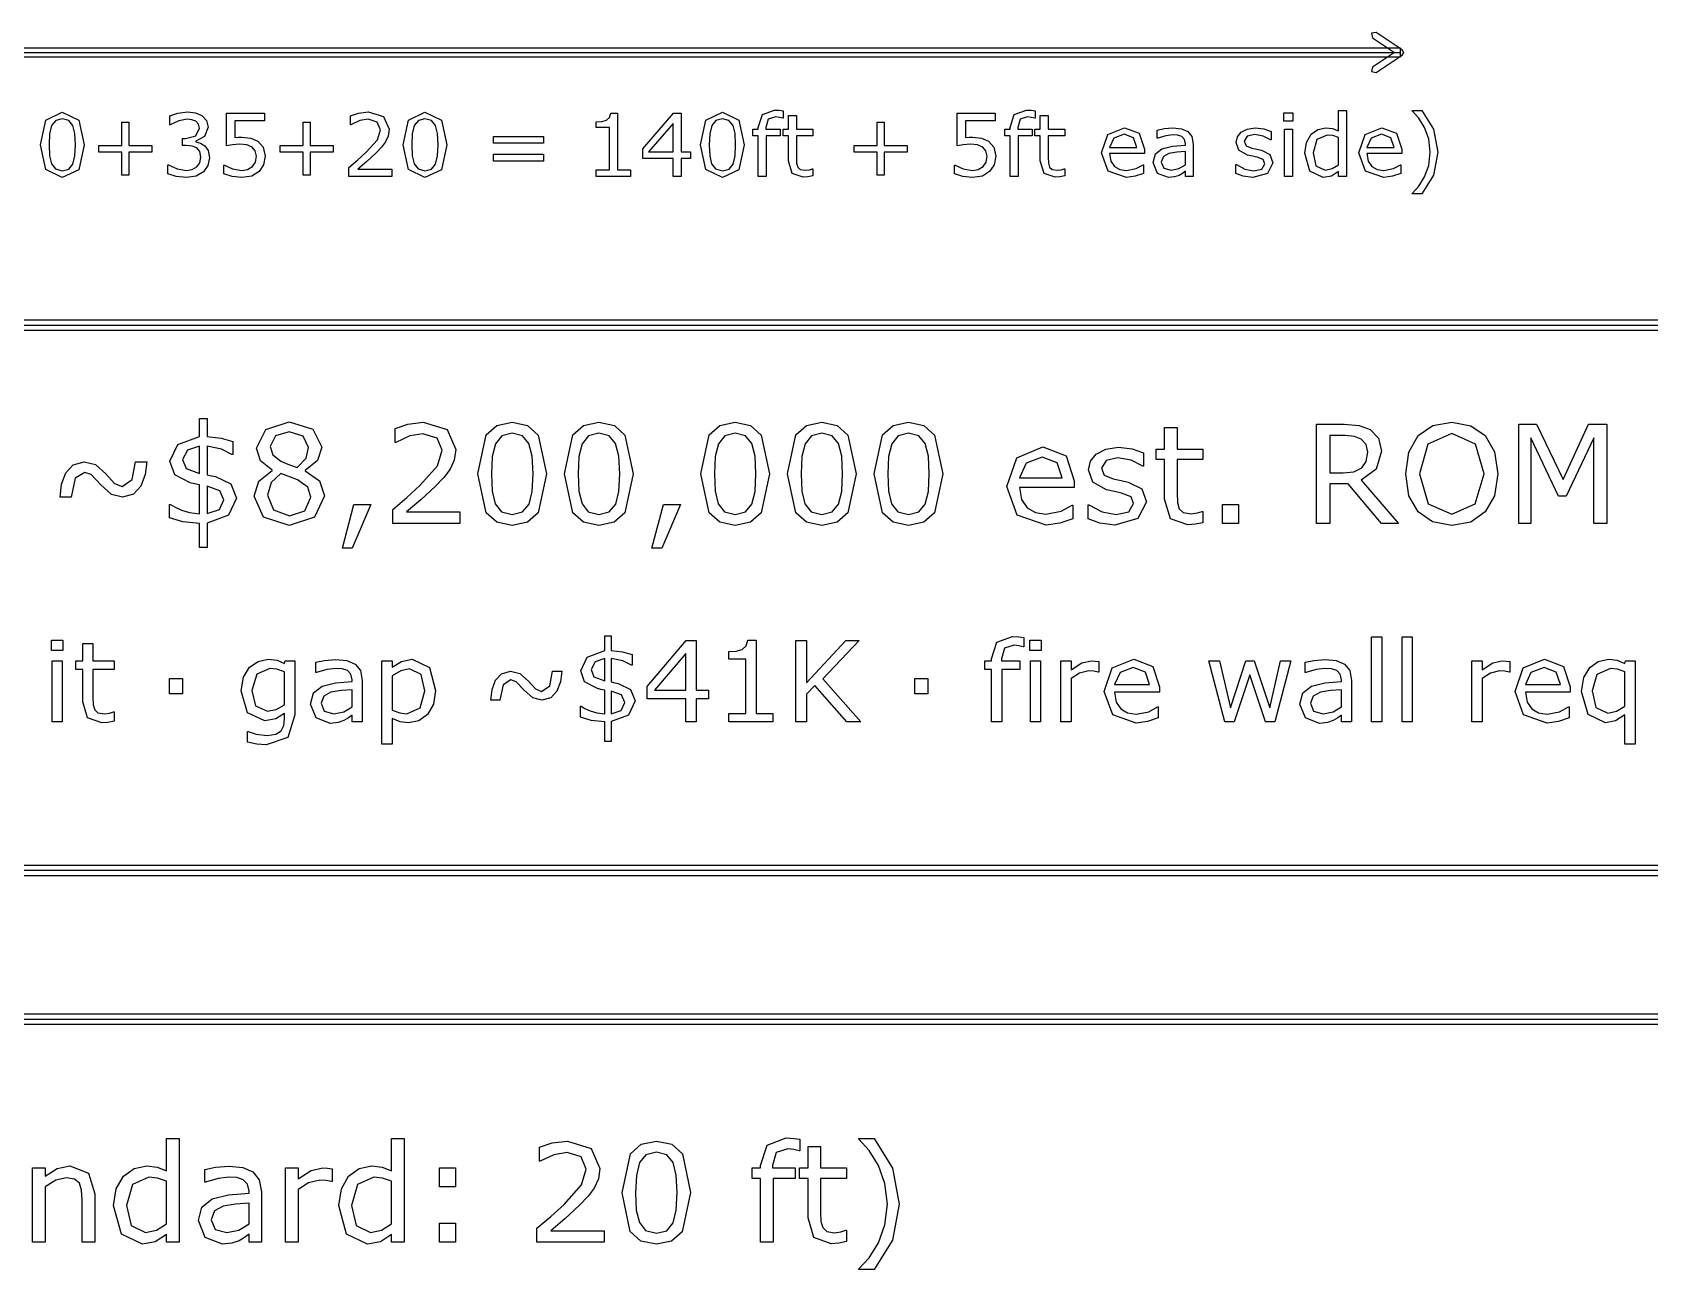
# Model space of a CAD drawing. Extents: x -17 to 192, y 167 to 459.
# Drawn here: x 114.73 to 149.25, y 286.75 to 313.17 of the extents above; entities that cross this region are included whole.
import ezdxf

# ---------------------------------------------------------------- set-up
doc = ezdxf.new("R2010")
doc.units = 0

msp = doc.modelspace()

# ---------------------------------------------------------------- linework, layer by layer
at = {"layer": 'Layer 1', "color": 7}
for points in [[(143.415871, 313.166083), (143.319753, 313.146451), (143.338883, 313.050333), (143.807586, 312.737691), (143.338883, 312.425049), (143.319753, 312.328932), (143.415871, 312.3093), (143.971908, 312.679819), (144.002964, 312.737697), (143.971908, 312.795574), (143.415871, 313.166083)], [(94.720714, 312.830187), (94.720714, 312.645185), (143.933152, 312.645185), (143.933152, 312.830187), (94.720714, 312.830187)], [(94.720714, 312.737686), (143.933152, 312.737686)], [(115.834837, 310.765585), (115.720892, 310.232929), (115.369105, 310.063818), (115.014606, 310.235644), (114.903372, 310.763775), (115.016413, 311.293716), (115.369105, 311.465539), (115.722701, 311.291004), (115.834837, 310.765585), (115.834837, 310.765585)], [(118.411293, 310.740262), (118.482736, 310.642593), (118.510769, 310.490665), (118.477309, 310.321554), (118.383258, 310.187712), (118.223191, 310.093663), (118.022428, 310.063818), (117.801771, 310.090948), (117.623616, 310.148826), (117.623616, 310.337834), (117.63719, 310.337834), (117.818056, 310.253731), (118.018819, 310.220269), (118.14, 310.239266), (118.243997, 310.295334), (118.305492, 310.383056), (118.326288, 310.504235), (118.302767, 310.62361), (118.239462, 310.698669), (118.140889, 310.73665), (118.016091, 310.747498), (117.934703, 310.747498), (117.934703, 310.897617), (117.998004, 310.897617), (118.216854, 310.95459), (118.29915, 311.122796), (118.278354, 311.207804), (118.220476, 311.268396), (118.137275, 311.30095), (118.036895, 311.309999), (117.854219, 311.279252), (117.671543, 311.192437), (117.662494, 311.192437), (117.662494, 311.381441), (117.833412, 311.439319), (118.041412, 311.466449), (118.215044, 311.448352), (118.350693, 311.390474), (118.449266, 311.285572), (118.482728, 311.141782), (118.403144, 310.945541), (118.216851, 310.840639), (118.216851, 310.827992), (118.316329, 310.797245), (118.411285, 310.74027), (118.411293, 310.740262)], [(119.696354, 310.519605), (119.66199, 310.339641), (119.567939, 310.194948), (119.412393, 310.09728), (119.204397, 310.063818), (118.991876, 310.08734), (118.819148, 310.142505), (118.819148, 310.33332), (118.831821, 310.33332), (119.005454, 310.252834), (119.20079, 310.220277), (119.324687, 310.238374), (119.432301, 310.301678), (119.491988, 310.394825), (119.512784, 310.520528), (119.488363, 310.63809), (119.422347, 310.71496), (119.307494, 310.762889), (119.157375, 310.777361), (119.003639, 310.766514), (118.877031, 310.744818), (118.877031, 311.438446), (119.687316, 311.438446), (119.687316, 311.280186), (119.051568, 311.280186), (119.051568, 310.92207), (119.13115, 310.927494), (119.201687, 310.929346), (119.393407, 310.910349), (119.544431, 310.845238), (119.656569, 310.716822), (119.69636, 310.519676), (119.696354, 310.519605)], [(122.400321, 310.091856), (121.488748, 310.091856), (121.488748, 310.280864), (121.67866, 310.443643), (121.856815, 310.60552), (122.094654, 310.872299), (122.158863, 311.086627), (122.08923, 311.250311), (121.896605, 311.309996), (121.718451, 311.281059), (121.531253, 311.192434), (121.522205, 311.192434), (121.522205, 311.382344), (121.693125, 311.440221), (121.901122, 311.466441), (122.225778, 311.366061), (122.343341, 311.095665), (122.323444, 310.951875), (122.266471, 310.826172), (122.183271, 310.715843), (122.06842, 310.595566), (121.868562, 310.411081), (121.675938, 310.246492), (122.400313, 310.246492), (122.400321, 310.091856)], [(123.575959, 310.765588), (123.462011, 310.232932), (123.110224, 310.063821), (122.755725, 310.235646), (122.644492, 310.763778), (122.757532, 311.293719), (123.110224, 311.465542), (123.46382, 311.291007), (123.575959, 310.765588), (123.575959, 310.765588)], [(127.496256, 310.091856), (126.767362, 310.091856), (126.767362, 310.229315), (127.047706, 310.229315), (127.047706, 311.131842), (126.767362, 311.131842), (126.767362, 311.254833), (126.889445, 311.263882), (126.988018, 311.291915), (127.053132, 311.34889), (127.081165, 311.442941), (127.221338, 311.442941), (127.221338, 310.22932), (127.496256, 310.22932), (127.496256, 310.091856)], [(128.781317, 310.470773), (128.581459, 310.470773), (128.581459, 310.091856), (128.407826, 310.091856), (128.407826, 310.470773), (127.763035, 310.470773), (127.763035, 310.67877), (128.415063, 311.438414), (128.581459, 311.438414), (128.581459, 310.615466), (128.781317, 310.615466), (128.781317, 310.470773)], [(129.926207, 310.765588), (129.812262, 310.232932), (129.460475, 310.063821), (129.105976, 310.235646), (128.99474, 310.763778), (129.107783, 311.293719), (129.460475, 311.465542), (129.814069, 311.291007), (129.926207, 310.765588), (129.926207, 310.765588)], [(130.759101, 311.334414), (130.750053, 311.334414), (130.676803, 311.350686), (130.597222, 311.359735), (130.438056, 311.310901), (130.389222, 311.136364), (130.389222, 311.101999), (130.695792, 311.101999), (130.695792, 310.959114), (130.394649, 310.959114), (130.394649, 310.091856), (130.224633, 310.091856), (130.224633, 310.959114), (130.109783, 310.959114), (130.109783, 311.101999), (130.224633, 311.101999), (130.224633, 311.135461), (130.314163, 311.411284), (130.572803, 311.508047), (130.674993, 311.502623), (130.759096, 311.48995), (130.759101, 311.334414)], [(135.293445, 310.519607), (135.259079, 310.339643), (135.16503, 310.194951), (135.009484, 310.097283), (134.801485, 310.063821), (134.588967, 310.087342), (134.416239, 310.142508), (134.416239, 310.333322), (134.428886, 310.333322), (134.602519, 310.252836), (134.797855, 310.220279), (134.921749, 310.238377), (135.029365, 310.301681), (135.089052, 310.394827), (135.109849, 310.520531), (135.085428, 310.638093), (135.019412, 310.714962), (134.904561, 310.762891), (134.754442, 310.777364), (134.600704, 310.766516), (134.474098, 310.74482), (134.474098, 311.438449), (135.284384, 311.438449), (135.284384, 311.280188), (134.648636, 311.280188), (134.648636, 310.922072), (134.728217, 310.927496), (134.798755, 310.929349), (134.990474, 310.910351), (135.141498, 310.84524), (135.253636, 310.716825), (135.293427, 310.519679), (135.293445, 310.519607)], [(136.135383, 311.334414), (136.126334, 311.334414), (136.053082, 311.350686), (135.973501, 311.359735), (135.814338, 311.310901), (135.765504, 311.136364), (135.765504, 311.101999), (136.072074, 311.101999), (136.072074, 310.959114), (135.770928, 310.959114), (135.770928, 310.091856), (135.600915, 310.091856), (135.600915, 310.959114), (135.486062, 310.959114), (135.486062, 311.101999), (135.600915, 311.101999), (135.600915, 311.135461), (135.690444, 311.411284), (135.949082, 311.508047), (136.051275, 311.502623), (136.135378, 311.48995), (136.135383, 311.334414)], [(141.63827, 311.27111), (141.446551, 311.27111), (141.446551, 311.447458), (141.63827, 311.447458), (141.63827, 311.27111)], [(142.783158, 310.091856), (142.613145, 310.091856), (142.613145, 310.197663), (142.460311, 310.09909), (142.287583, 310.063821), (142.000003, 310.203089), (141.894196, 310.58924), (141.93037, 310.818038), (142.029848, 310.988959), (142.172733, 311.093861), (142.342746, 311.130035), (142.483825, 311.112863), (142.613145, 311.061315), (142.613145, 311.499014), (142.783158, 311.499014), (142.783158, 310.091856)], [(144.7311, 310.609137), (144.642475, 310.119891), (144.393783, 309.71927), (144.186689, 309.71927), (144.186689, 309.728319), (144.325957, 309.88115), (144.449851, 310.081913), (144.538476, 310.326083), (144.571937, 310.609142), (144.538476, 310.891294), (144.449851, 311.136369), (144.325957, 311.337132), (144.186689, 311.489965), (144.186689, 311.499014), (144.393783, 311.499014), (144.642475, 311.098393), (144.7311, 310.609148), (144.7311, 310.609137)], [(115.596998, 310.355016), (115.639501, 310.526838), (115.651248, 310.765585), (115.639501, 311.004329), (115.596093, 311.176152), (115.509275, 311.281056), (115.369105, 311.316325), (115.228029, 311.281056), (115.140307, 311.174344), (115.097804, 310.999807), (115.086956, 310.763775), (115.096904, 310.527743), (115.13941, 310.357728), (115.223513, 310.250111), (115.36911, 310.213035), (115.510186, 310.248304), (115.597003, 310.355016), (115.596998, 310.355016)], [(117.28268, 310.609134), (116.789818, 310.609134), (116.789818, 310.116272), (116.639698, 310.116272), (116.639698, 310.609134), (116.146833, 310.609134), (116.146833, 310.753827), (116.639698, 310.753827), (116.639698, 311.246692), (116.789818, 311.246692), (116.789818, 310.753827), (117.28268, 310.753827), (117.28268, 310.609134)], [(121.153241, 310.609134), (120.660376, 310.609134), (120.660376, 310.116272), (120.510257, 310.116272), (120.510257, 310.609134), (120.017394, 310.609134), (120.017394, 310.753827), (120.510257, 310.753827), (120.510257, 311.246692), (120.660376, 311.246692), (120.660376, 310.753827), (121.153241, 310.753827), (121.153241, 310.609134)], [(123.338117, 310.355018), (123.38062, 310.526841), (123.392367, 310.765588), (123.38062, 311.004331), (123.337212, 311.176154), (123.250397, 311.281059), (123.110224, 311.316328), (122.969148, 311.281059), (122.881428, 311.174347), (122.838923, 310.99981), (122.828075, 310.763778), (122.838023, 310.527746), (122.880529, 310.35773), (122.964632, 310.250114), (123.110229, 310.213038), (123.251307, 310.248307), (123.338122, 310.355018), (123.338117, 310.355018)], [(128.407826, 310.615466), (128.407826, 311.223181), (127.886026, 310.615466), (128.407826, 310.615466)], [(129.688368, 310.355018), (129.730871, 310.526841), (129.742619, 310.765588), (129.730871, 311.004331), (129.687464, 311.176154), (129.600646, 311.281059), (129.460475, 311.316328), (129.319399, 311.281059), (129.231677, 311.174347), (129.189174, 310.99981), (129.178326, 310.763778), (129.188275, 310.527746), (129.230777, 310.35773), (129.314883, 310.250114), (129.46048, 310.213038), (129.601556, 310.248307), (129.688374, 310.355018), (129.688368, 310.355018)], [(131.391233, 310.100899), (131.286331, 310.080103), (131.185948, 310.071954), (130.950821, 310.155155), (130.870335, 310.421934), (130.870335, 310.959109), (130.755485, 310.959109), (130.755485, 311.101994), (130.870335, 311.101994), (130.870335, 311.392287), (131.04035, 311.392287), (131.04035, 311.101994), (131.391233, 311.101994), (131.391233, 310.959109), (131.04035, 310.959109), (131.04035, 310.498803), (131.043975, 310.374005), (131.069296, 310.290804), (131.123554, 310.237448), (131.230266, 310.221176), (131.317083, 310.232924), (131.382194, 310.25372), (131.391243, 310.25372), (131.391233, 310.100899)], [(133.406096, 310.609137), (132.91323, 310.609137), (132.91323, 310.116274), (132.763111, 310.116274), (132.763111, 310.609137), (132.270249, 310.609137), (132.270249, 310.753829), (132.763111, 310.753829), (132.763111, 311.246695), (132.91323, 311.246695), (132.91323, 310.753829), (133.406096, 310.753829), (133.406096, 310.609137)], [(136.767514, 310.100899), (136.66261, 310.080103), (136.562229, 310.071954), (136.327102, 310.155155), (136.246616, 310.421934), (136.246616, 310.959109), (136.131763, 310.959109), (136.131763, 311.101994), (136.246616, 311.101994), (136.246616, 311.392287), (136.416629, 311.392287), (136.416629, 311.101994), (136.767514, 311.101994), (136.767514, 310.959109), (136.416629, 310.959109), (136.416629, 310.498803), (136.420254, 310.374005), (136.445575, 310.290804), (136.499835, 310.237448), (136.606547, 310.221176), (136.693362, 310.232924), (136.758476, 310.25372), (136.767525, 310.25372), (136.767514, 310.100899)], [(138.469473, 310.579295), (137.725207, 310.579295), (137.753239, 310.416513), (137.830109, 310.303469), (137.941342, 310.238358), (138.084227, 310.216662), (138.291319, 310.257358), (138.440536, 310.338749), (138.449585, 310.338749), (138.449585, 310.153358), (138.274142, 310.092769), (138.08604, 310.068348), (137.69356, 310.204), (137.552482, 310.591055), (137.687228, 310.984443), (138.043537, 311.13004), (138.358245, 311.010668), (138.469479, 310.671541), (138.469473, 310.579295)], [(139.512174, 310.091856), (139.343063, 310.091856), (139.343063, 310.199472), (139.281569, 310.156065), (139.207414, 310.112655), (139.109746, 310.078291), (138.980425, 310.063818), (138.748915, 310.154253), (138.653959, 310.384858), (138.702793, 310.570249), (138.843869, 310.682384), (139.065431, 310.73755), (139.343063, 310.759245), (139.343063, 310.785466), (139.322267, 310.881327), (139.264389, 310.941011), (139.177572, 310.969047), (139.071765, 310.97627), (138.922551, 310.958172), (138.752535, 310.907531), (138.743486, 310.907531), (138.743486, 311.080259), (138.887276, 311.110101), (139.072664, 311.126373), (139.258052, 311.108275), (139.395511, 311.048588), (139.482329, 310.940972), (139.512171, 310.777287), (139.512174, 310.091856)], [(141.212326, 310.383053), (141.097476, 310.156065), (140.785479, 310.067438), (140.57929, 310.093658), (140.422842, 310.152438), (140.422842, 310.343255), (140.431891, 310.343255), (140.610947, 310.246489), (140.799955, 310.21122), (140.975395, 310.247394), (141.038699, 310.361339), (141.004335, 310.451774), (140.872302, 310.504224), (140.777346, 310.523222), (140.671539, 310.546743), (140.482532, 310.649838), (140.427369, 310.818044), (140.45269, 310.935606), (140.531366, 311.034179), (140.659781, 311.1011), (140.835224, 311.126421), (141.0179, 311.103799), (141.172541, 311.050443), (141.172541, 310.868672), (141.163492, 310.868672), (141.005234, 310.949155), (140.822558, 310.982617), (140.665203, 310.946443), (140.600996, 310.840636), (140.639882, 310.746585), (140.762871, 310.695039), (140.867775, 310.673343), (140.965444, 310.653447), (141.14812, 310.5603), (141.212326, 310.383051), (141.212326, 310.383053)], [(141.627417, 310.091856), (141.457401, 310.091856), (141.457401, 311.101999), (141.627417, 311.101999), (141.627417, 310.091856)], [(143.963317, 310.579295), (143.21905, 310.579295), (143.247083, 310.416513), (143.323952, 310.303469), (143.435186, 310.238358), (143.578071, 310.216662), (143.785163, 310.257358), (143.93438, 310.338749), (143.943428, 310.338749), (143.943428, 310.153358), (143.767986, 310.092769), (143.579883, 310.068348), (143.187404, 310.204), (143.046325, 310.591055), (143.181072, 310.984443), (143.537381, 311.13004), (143.852089, 311.010668), (143.963322, 310.671541), (143.963317, 310.579295)], [(125.64327, 310.799047), (124.570727, 310.799047), (124.570727, 310.943742), (125.64327, 310.943742), (125.64327, 310.799047)], [(138.303982, 310.709517), (138.236156, 310.916611), (138.034488, 310.989861), (137.816543, 310.909375), (137.725207, 310.709517), (138.303982, 310.709517)], [(142.613145, 310.340548), (142.613145, 310.920228), (142.490153, 310.962731), (142.371686, 310.974478), (142.14922, 310.875001), (142.069638, 310.592847), (142.131133, 310.318834), (142.328279, 310.225687), (142.474781, 310.257339), (142.613145, 310.340538), (142.613145, 310.340548)], [(143.797826, 310.709517), (143.73, 310.916611), (143.528332, 310.989861), (143.310387, 310.909375), (143.21905, 310.709517), (143.797826, 310.709517)], [(125.64327, 310.419225), (124.570727, 310.419225), (124.570727, 310.56392), (125.64327, 310.56392), (125.64327, 310.419225)], [(139.343063, 310.340548), (139.343063, 310.621797), (139.159482, 310.608224), (138.993086, 310.582004), (138.874616, 310.516893), (138.829401, 310.396616), (138.881852, 310.265486), (139.04192, 310.222078), (139.205604, 310.256443), (139.343063, 310.340545), (139.343063, 310.340548)], [(95.779046, 307.022796), (95.325814, 306.931318), (94.955743, 306.681831), (94.706256, 306.31176), (94.614778, 305.858528), (94.614778, 296.33354), (94.706256, 295.880308), (94.955743, 295.510237), (95.325814, 295.26075), (95.779046, 295.169272), (152.928974, 295.169272), (153.382206, 295.26075), (153.752277, 295.510237), (154.001764, 295.880308), (154.093242, 296.33354), (154.093242, 305.858528), (154.001764, 306.31176), (153.752277, 306.681831), (153.382206, 306.931318), (152.928974, 307.022796), (95.779046, 307.022796)], [(95.779046, 306.91686), (152.928974, 306.91686), (153.34169, 306.833946), (153.678008, 306.607562), (153.904392, 306.271244), (153.987306, 305.858528), (153.987306, 296.33354), (153.904392, 295.920824), (153.678008, 295.584506), (153.34169, 295.358122), (152.928974, 295.275208), (95.779046, 295.275208), (95.36633, 295.358122), (95.030012, 295.584506), (94.803628, 295.920824), (94.720714, 296.33354), (94.720714, 305.858528), (94.803628, 306.271244), (95.030012, 306.607562), (95.36633, 306.833946), (95.779046, 306.91686), (95.779046, 306.91686)], [(95.779046, 306.810924), (152.928974, 306.810924), (153.301175, 306.736575), (153.60374, 306.533294), (153.807021, 306.230729), (153.88137, 305.858528), (153.88137, 296.33354), (153.807021, 295.961339), (153.60374, 295.658774), (153.301175, 295.455493), (152.928974, 295.381144), (95.779046, 295.381144), (95.406845, 295.455493), (95.10428, 295.658774), (94.900999, 295.961339), (94.82665, 296.33354), (94.82665, 305.858528), (94.900999, 306.230729), (95.10428, 306.533294), (95.406845, 306.736575), (95.779046, 306.810924), (95.779046, 306.810924)], [(119.085993, 303.223549), (118.914038, 302.856903), (118.463551, 302.68495), (118.463551, 302.170514), (118.295861, 302.170514), (118.295861, 302.677846), (117.943428, 302.713372), (117.657787, 302.804322), (117.657787, 303.085701), (117.680515, 303.085701), (117.777151, 303.027434), (117.912155, 302.966329), (118.084107, 302.915169), (118.295853, 302.888168), (118.295853, 303.503504), (118.190692, 303.524829), (118.101162, 303.547557), (117.768624, 303.722351), (117.667725, 304.012255), (117.832574, 304.367531), (118.295853, 304.536642), (118.295853, 304.923179), (118.463543, 304.923179), (118.463543, 304.539484), (118.757709, 304.505376), (119.010666, 304.432902), (119.010666, 304.154365), (118.99077, 304.154365), (118.767657, 304.269474), (118.463543, 304.333424), (118.463543, 303.72093), (118.555914, 303.701034), (118.6426, 303.682566), (118.969455, 303.526245), (119.085985, 303.223551), (119.085993, 303.223549)], [(120.964686, 303.273285), (120.750101, 302.817112), (120.212924, 302.635211), (119.66438, 302.81285), (119.461161, 303.267602), (119.563481, 303.585927), (119.851964, 303.813304), (119.851964, 303.821824), (119.599009, 304.020777), (119.518007, 304.290786), (119.714118, 304.688693), (120.212924, 304.847858), (120.718835, 304.695799), (120.907843, 304.30926), (120.818313, 304.02646), (120.55541, 303.810454), (120.55541, 303.801935), (120.859525, 303.591613), (120.964686, 303.273285), (120.964686, 303.273285)], [(120.627885, 304.306426), (120.509934, 304.548014), (120.211503, 304.638964), (119.917337, 304.553697), (119.803648, 304.323478), (119.860491, 304.145843), (120.035288, 304.013678), (120.185923, 303.946887), (120.379193, 303.878675), (120.573884, 304.073365), (120.627885, 304.306426), (120.627885, 304.306426)], [(123.858047, 302.683532), (122.425578, 302.683532), (122.425578, 302.980542), (122.724009, 303.236341), (123.003965, 303.490717), (123.377715, 303.90994), (123.478613, 304.246741), (123.369187, 304.503961), (123.066494, 304.597753), (122.786536, 304.552279), (122.49237, 304.413011), (122.478162, 304.413011), (122.478162, 304.711442), (122.746748, 304.802392), (123.0736, 304.843603), (123.583777, 304.685862), (123.76852, 304.260952), (123.737256, 304.034998), (123.647727, 303.837466), (123.516986, 303.66409), (123.336506, 303.475085), (123.022443, 303.185181), (122.719747, 302.926541), (123.858049, 302.926541), (123.858047, 302.683532)], [(125.705476, 303.74225), (125.526417, 302.905223), (125.299397, 302.705915), (124.97361, 302.639479), (124.643914, 302.706981), (124.416539, 302.909486), (124.241742, 303.739409), (124.419381, 304.572173), (124.646757, 304.77468), (124.97361, 304.842183), (125.302949, 304.773615), (125.529259, 304.567911), (125.705476, 303.74225), (125.705476, 303.74225)], [(125.331726, 303.097073), (125.398518, 303.367082), (125.416985, 303.74225), (125.398518, 304.117421), (125.330305, 304.387431), (125.193881, 304.552279), (124.97361, 304.607701), (124.751919, 304.552279), (124.614071, 304.384589), (124.54728, 304.110317), (124.530214, 303.739409), (124.545851, 303.368503), (124.612643, 303.101335), (124.744804, 302.932224), (124.973603, 302.87396), (125.195294, 302.929383), (125.331718, 303.097073), (125.331726, 303.097073)], [(127.555747, 303.74225), (127.376691, 302.905223), (127.149669, 302.705915), (126.823882, 302.639479), (126.494187, 302.706981), (126.26681, 302.909486), (126.092016, 303.739409), (126.269652, 304.572173), (126.497028, 304.77468), (126.823882, 304.842183), (127.153221, 304.773615), (127.379532, 304.567911), (127.555747, 303.74225), (127.555747, 303.74225)], [(127.182, 303.097073), (127.248791, 303.367082), (127.267259, 303.74225), (127.248791, 304.117421), (127.180579, 304.387431), (127.044152, 304.552279), (126.823882, 304.607701), (126.60219, 304.552279), (126.464343, 304.384589), (126.397551, 304.110317), (126.380486, 303.739409), (126.396122, 303.368503), (126.462914, 303.101335), (126.595076, 302.932224), (126.823874, 302.87396), (127.045565, 302.929383), (127.181992, 303.097073), (127.182, 303.097073)], [(130.46474, 303.742258), (130.285683, 302.905231), (130.058662, 302.705923), (129.732874, 302.639487), (129.403179, 302.706989), (129.175802, 302.909494), (129.001008, 303.739417), (129.178644, 304.572181), (129.406021, 304.774688), (129.732874, 304.842191), (130.062214, 304.773623), (130.288525, 304.567919), (130.46474, 303.742258), (130.46474, 303.742258)], [(130.090992, 303.097081), (130.157784, 303.36709), (130.176252, 303.742258), (130.157784, 304.117429), (130.089569, 304.387439), (129.953145, 304.552287), (129.732874, 304.607709), (129.511182, 304.552287), (129.373335, 304.384597), (129.306543, 304.110325), (129.289504, 303.739417), (129.305141, 303.368511), (129.371932, 303.101343), (129.504094, 302.932232), (129.732892, 302.873968), (129.954584, 302.92939), (130.091011, 303.097081), (130.090992, 303.097081)], [(132.315013, 303.742258), (132.135954, 302.905231), (131.908933, 302.705923), (131.583145, 302.639487), (131.253451, 302.706989), (131.026076, 302.909494), (130.851279, 303.739417), (131.028918, 304.572181), (131.256293, 304.774688), (131.583145, 304.842191), (131.912486, 304.773623), (132.138796, 304.567919), (132.315013, 303.742258), (132.315013, 303.742258)], [(131.941264, 303.097081), (132.008055, 303.36709), (132.026523, 303.742258), (132.008055, 304.117429), (131.939843, 304.387439), (131.803416, 304.552287), (131.583145, 304.607709), (131.361454, 304.552287), (131.223609, 304.384597), (131.156817, 304.110325), (131.139752, 303.739417), (131.155389, 303.368511), (131.222183, 303.101343), (131.354344, 302.932232), (131.58314, 302.873968), (131.804831, 302.92939), (131.941258, 303.097081), (131.941264, 303.097081)], [(134.165285, 303.742258), (133.986226, 302.905231), (133.759206, 302.705923), (133.433419, 302.639487), (133.103723, 302.706989), (132.876347, 302.909494), (132.701551, 303.739417), (132.879189, 304.572181), (133.106566, 304.774688), (133.433419, 304.842191), (133.762759, 304.773623), (133.98907, 304.567919), (134.165285, 303.742258), (134.165285, 303.742258)], [(133.791535, 303.097081), (133.858326, 303.36709), (133.876794, 303.742258), (133.858326, 304.117429), (133.790114, 304.387439), (133.65369, 304.552287), (133.433419, 304.607709), (133.211728, 304.552287), (133.07388, 304.384597), (133.007089, 304.110325), (132.990023, 303.739417), (133.00566, 303.368511), (133.072451, 303.101343), (133.204613, 302.932232), (133.433411, 302.873968), (133.655103, 302.92939), (133.791527, 303.097081), (133.791535, 303.097081)], [(139.717522, 302.697751), (139.552676, 302.665067), (139.394934, 302.652287), (139.025447, 302.783028), (138.898968, 303.202252), (138.898968, 304.046386), (138.718491, 304.046386), (138.718491, 304.270919), (138.898968, 304.270919), (138.898968, 304.727092), (139.166136, 304.727092), (139.166136, 304.270919), (139.717522, 304.270919), (139.717522, 304.046386), (139.166136, 304.046386), (139.166136, 303.323045), (139.171825, 303.126933), (139.211618, 302.996192), (139.296883, 302.912349), (139.464573, 302.886763), (139.600997, 302.905231), (139.703316, 302.937918), (139.717525, 302.937918), (139.717522, 302.697751)], [(143.894137, 302.683532), (143.528914, 302.683532), (142.821205, 303.524824), (142.424719, 303.524824), (142.424719, 302.683532), (142.143341, 302.683532), (142.143341, 304.79955), (142.73594, 304.79955), (143.055686, 304.773965), (143.285905, 304.685856), (143.464964, 304.502535), (143.530335, 304.224), (143.415225, 303.840302), (143.098321, 303.608662), (143.894137, 302.683532)], [(143.236166, 304.204109), (143.203482, 304.364692), (143.098321, 304.484067), (142.953367, 304.54091), (142.755834, 304.557949), (142.424719, 304.557949), (142.424719, 303.759292), (142.70894, 303.759292), (142.942, 303.78202), (143.111111, 303.870126), (143.204903, 304.006553), (143.236166, 304.204085), (143.236166, 304.204109)], [(145.744408, 304.556542), (145.941943, 304.208371), (146.011576, 303.740829), (145.940519, 303.271867), (145.744408, 302.927962), (145.434608, 302.711954), (145.028174, 302.639479), (144.62174, 302.713374), (144.31194, 302.927962), (144.114407, 303.273288), (144.046195, 303.740829), (144.114407, 304.204109), (144.31336, 304.556542), (144.623161, 304.769708), (145.028174, 304.843603), (145.436031, 304.768285), (145.744408, 304.556542), (145.744408, 304.556542)], [(145.718823, 303.740829), (145.53408, 304.376062), (145.029589, 304.600597), (144.522257, 304.376062), (144.338935, 303.740829), (144.526522, 303.102756), (145.029589, 302.882485), (145.531239, 303.102756), (145.718823, 303.740829), (145.718823, 303.740829)], [(148.342179, 302.683532), (148.060803, 302.683532), (148.060803, 304.506803), (147.472466, 303.266183), (147.304776, 303.266183), (146.720703, 304.506803), (146.720703, 302.683532), (146.4578, 302.683532), (146.4578, 304.79955), (146.841499, 304.79955), (147.405674, 303.621458), (147.951377, 304.79955), (148.342179, 304.79955), (148.342179, 302.683532)], [(118.295861, 303.745092), (118.295861, 304.332006), (118.040062, 304.248159), (117.936322, 304.049206), (118.013061, 303.854516), (118.295861, 303.745092), (118.295861, 303.745092)], [(136.971957, 303.449513), (135.802392, 303.449513), (135.846448, 303.193714), (135.96724, 303.016078), (136.142035, 302.913759), (136.36657, 302.879652), (136.692002, 302.943601), (136.926484, 303.071501), (136.940692, 303.071501), (136.940692, 302.780174), (136.664999, 302.684961), (136.369409, 302.646591), (135.75265, 302.859758), (135.530959, 303.467986), (135.742705, 304.086166), (136.302618, 304.314964), (136.797161, 304.127377), (136.971955, 303.594465), (136.971957, 303.449513)], [(138.51101, 303.141134), (138.33053, 302.784439), (137.84025, 302.64517), (137.516239, 302.686382), (137.270388, 302.778753), (137.270388, 303.078605), (137.284597, 303.078605), (137.565975, 302.926549), (137.862986, 302.871124), (138.138678, 302.92797), (138.238156, 303.107029), (138.184152, 303.249139), (137.976672, 303.331562), (137.827457, 303.361404), (137.661188, 303.398353), (137.364178, 303.560357), (137.277493, 303.824684), (137.317283, 304.009426), (137.440918, 304.164326), (137.642715, 304.269487), (137.918408, 304.309278), (138.20547, 304.27375), (138.448479, 304.189906), (138.448479, 303.904265), (138.434271, 303.904265), (138.185578, 304.030744), (137.898514, 304.083324), (137.651242, 304.026479), (137.550346, 303.860212), (137.611452, 303.712416), (137.804722, 303.631414), (137.96957, 303.597306), (138.12305, 303.566043), (138.410112, 303.419671), (138.51101, 303.141134), (138.51101, 303.141134)], [(117.17177, 304.000888), (117.139086, 303.723774), (117.046714, 303.480766), (116.88897, 303.308813), (116.654489, 303.246284), (116.417166, 303.301709), (116.194053, 303.503504), (115.983731, 303.726616), (115.847304, 303.772093), (115.642668, 303.647035), (115.558821, 303.244863), (115.321498, 303.244863), (115.352761, 303.520556), (115.445133, 303.764986), (115.604298, 303.934097), (115.838779, 303.999467), (116.074681, 303.944045), (116.300635, 303.742248), (116.486799, 303.537611), (116.645964, 303.473662), (116.860548, 303.617192), (116.934447, 304.000888), (117.17177, 304.000888)], [(136.711896, 303.654152), (136.605314, 303.979584), (136.28841, 304.094693), (135.945923, 303.968215), (135.802392, 303.654152), (136.711896, 303.654152)], [(118.817404, 303.1866), (118.733558, 303.38129), (118.463551, 303.479345), (118.463551, 302.89101), (118.725033, 302.977698), (118.817404, 303.1866), (118.817404, 303.1866)], [(120.671941, 303.246284), (120.613674, 303.455186), (120.389141, 303.614351), (120.242769, 303.672615), (120.031023, 303.747934), (119.824963, 303.558926), (119.748226, 303.288919), (119.880388, 302.972012), (120.215765, 302.846957), (120.546883, 302.953539), (120.671941, 303.246284), (120.671941, 303.246284)], [(121.955192, 303.088542), (121.554444, 302.157724), (121.346963, 302.157724), (121.594235, 303.088542), (121.955192, 303.088542)], [(128.564729, 303.088553), (128.163979, 302.157734), (127.956498, 302.157734), (128.203769, 303.088553), (128.564729, 303.088553)], [(140.476391, 302.683532), (140.136748, 302.683532), (140.136748, 303.088545), (140.476391, 303.088545), (140.476391, 302.683532)], [(115.381895, 299.966389), (115.135399, 299.966389), (115.135399, 300.193118), (115.381895, 300.193118), (115.381895, 299.966389)], [(116.47485, 298.461819), (116.339973, 298.435075), (116.210913, 298.424624), (115.908605, 298.531595), (115.805124, 298.874595), (115.805124, 299.565252), (115.657458, 299.565252), (115.657458, 299.74896), (115.805124, 299.74896), (115.805124, 300.122194), (116.023715, 300.122194), (116.023715, 299.74896), (116.47485, 299.74896), (116.47485, 299.565252), (116.023715, 299.565252), (116.023715, 298.973427), (116.028371, 298.812971), (116.060928, 298.706003), (116.130691, 298.637402), (116.26789, 298.616473), (116.379513, 298.631581), (116.463227, 298.658322), (116.474842, 298.658322), (116.47485, 298.461819)], [(127.59625, 298.892029), (127.45556, 298.592047), (127.08698, 298.451358), (127.08698, 298.030454), (126.949778, 298.030454), (126.949778, 298.445545), (126.661425, 298.474614), (126.427719, 298.549028), (126.427719, 298.779245), (126.446319, 298.779245), (126.525384, 298.731575), (126.635843, 298.681577), (126.776532, 298.63972), (126.949776, 298.617627), (126.949776, 299.121083), (126.863736, 299.138519), (126.790483, 299.15712), (126.518407, 299.300132), (126.435855, 299.537328), (126.570729, 299.828007), (126.949776, 299.96637), (126.949776, 300.282629), (127.086978, 300.282629), (127.086978, 299.968696), (127.327658, 299.940791), (127.534623, 299.881492), (127.534623, 299.653599), (127.518351, 299.653599), (127.335805, 299.74778), (127.086983, 299.800101), (127.086983, 299.29897), (127.162559, 299.282699), (127.233485, 299.267591), (127.50091, 299.139691), (127.596252, 298.892031), (127.59625, 298.892029)], [(129.160105, 298.937375), (128.903144, 298.937375), (128.903144, 298.450204), (128.679902, 298.450204), (128.679902, 298.937383), (127.850884, 298.937383), (127.850884, 299.204808), (128.689205, 300.181492), (128.903144, 300.181492), (128.903144, 299.123417), (129.160105, 299.123417), (129.160105, 298.937375)], [(130.535603, 298.450204), (129.59845, 298.450204), (129.59845, 298.626938), (129.958894, 298.626938), (129.958894, 299.78733), (129.59845, 299.78733), (129.59845, 299.94546), (129.755416, 299.957076), (129.882154, 299.99312), (129.965871, 300.066372), (130.001915, 300.187295), (130.182136, 300.187295), (130.182136, 298.626927), (130.535603, 298.626927), (130.535603, 298.450204)], [(132.413391, 298.450204), (132.114573, 298.450204), (131.429732, 299.221085), (131.25765, 299.037377), (131.25765, 298.450204), (131.027431, 298.450204), (131.027431, 300.181492), (131.25765, 300.181492), (131.25765, 299.27806), (132.098296, 300.181492), (132.377347, 300.181492), (131.60414, 299.36759), (132.413391, 298.450204)], [(135.893409, 300.04778), (135.881793, 300.04778), (135.787612, 300.068708), (135.685293, 300.080324), (135.480656, 300.017538), (135.417868, 299.793132), (135.417868, 299.748949), (135.812031, 299.748949), (135.812031, 299.565241), (135.424845, 299.565241), (135.424845, 298.450204), (135.206255, 298.450204), (135.206255, 299.565252), (135.058588, 299.565252), (135.058588, 299.74896), (135.206255, 299.74896), (135.206255, 299.791981), (135.321364, 300.14661), (135.6539, 300.271022), (135.785287, 300.264037), (135.893422, 300.247765), (135.893409, 300.04778)], [(136.26664, 299.966389), (136.020144, 299.966389), (136.020144, 300.193118), (136.26664, 300.193118), (136.26664, 299.966389)], [(143.533629, 298.450204), (143.315038, 298.450204), (143.315038, 300.259393), (143.533629, 300.259393), (143.533629, 298.450204)], [(144.187078, 298.450204), (143.968484, 298.450204), (143.968484, 300.259393), (144.187078, 300.259393), (144.187078, 298.450204)], [(115.367943, 298.450204), (115.14935, 298.450204), (115.14935, 299.74896), (115.367943, 299.74896), (115.367943, 298.450204)], [(120.332748, 298.597857), (120.182758, 298.113004), (119.721159, 297.95836), (119.518846, 297.973468), (119.325835, 298.014163), (119.325835, 298.237405), (119.33745, 298.237405), (119.507209, 298.186245), (119.739751, 298.154853), (119.924623, 298.181594), (120.038571, 298.256008), (120.096705, 298.365305), (120.114142, 298.50832), (120.114142, 298.626916), (119.924618, 298.50832), (119.695563, 298.46995), (119.325819, 298.637381), (119.189781, 299.11177), (119.23629, 299.400123), (119.36535, 299.610575), (119.549061, 299.738475), (119.764164, 299.784983), (119.952524, 299.761726), (120.114142, 299.693125), (120.128085, 299.748936), (120.332721, 299.748936), (120.332748, 298.597857)], [(121.772193, 298.450204), (121.554767, 298.450204), (121.554767, 298.588568), (121.475702, 298.532757), (121.380359, 298.476945), (121.254785, 298.432763), (121.088516, 298.414163), (120.79086, 298.530434), (120.668774, 298.826928), (120.731562, 299.065285), (120.912944, 299.209462), (121.19781, 299.280389), (121.554767, 299.308292), (121.554767, 299.342013), (121.528023, 299.465261), (121.453609, 299.541998), (121.341989, 299.578045), (121.205951, 299.587358), (121.014102, 299.564101), (120.795512, 299.49899), (120.783896, 299.49899), (120.783896, 299.721068), (120.968768, 299.759437), (121.207126, 299.780366), (121.445483, 299.757109), (121.622217, 299.680369), (121.733837, 299.542006), (121.772206, 299.331554), (121.772193, 298.450204)], [(123.336051, 299.115278), (123.290704, 298.825761), (123.162804, 298.604845), (122.981422, 298.471133), (122.761667, 298.424624), (122.577957, 298.446717), (122.41169, 298.515315), (122.41169, 297.971163), (122.193097, 297.971163), (122.193097, 299.74896), (122.41169, 299.74896), (122.41169, 299.612922), (122.607027, 299.735008), (122.839569, 299.785004), (123.204664, 299.607109), (123.336051, 299.115278), (123.336051, 299.115278)], [(126.949778, 299.318745), (126.949778, 299.79895), (126.74049, 299.730349), (126.65561, 299.567567), (126.718398, 299.408275), (126.949778, 299.318745), (126.949778, 299.318745)], [(128.679902, 299.123409), (128.679902, 299.904757), (128.009015, 299.123409), (128.679902, 299.123409)], [(136.252689, 298.450204), (136.034095, 298.450204), (136.034095, 299.74896), (136.252689, 299.74896), (136.252689, 298.450204)], [(137.495633, 299.510602), (137.484018, 299.510602), (137.388676, 299.526874), (137.280543, 299.532695), (137.085207, 299.487348), (136.903822, 299.372239), (136.903822, 298.450204), (136.685231, 298.450204), (136.685231, 299.74896), (136.903822, 299.74896), (136.903822, 299.557111), (137.132879, 299.704777), (137.336354, 299.74896), (137.418907, 299.745467), (137.495647, 299.735016), (137.495633, 299.510602)], [(138.788576, 299.076909), (137.831659, 299.076909), (137.867703, 298.867621), (137.966533, 298.72228), (138.109548, 298.638563), (138.293258, 298.61066), (138.559522, 298.662982), (138.751368, 298.767627), (138.762983, 298.767627), (138.762983, 298.529269), (138.537416, 298.451366), (138.295571, 298.419973), (137.79095, 298.594381), (137.609565, 299.092024), (137.782812, 299.597806), (138.240921, 299.785004), (138.645548, 299.631525), (138.788563, 299.195505), (138.788576, 299.076909)], [(141.590727, 299.74896), (141.252376, 298.450204), (141.050062, 298.450204), (140.716362, 299.451304), (140.384988, 298.450204), (140.183839, 298.450204), (139.841998, 299.74896), (140.069891, 299.74896), (140.308248, 298.743209), (140.632646, 299.74896), (140.812869, 299.74896), (141.145405, 298.743209), (141.370973, 299.74896), (141.590727, 299.74896)], [(142.891809, 298.450204), (142.67438, 298.450204), (142.67438, 298.588568), (142.595315, 298.532757), (142.499972, 298.476945), (142.374398, 298.432763), (142.208129, 298.414163), (141.910473, 298.530434), (141.788389, 298.826928), (141.851175, 299.065285), (142.03256, 299.209462), (142.317426, 299.280389), (142.67438, 299.308292), (142.67438, 299.342013), (142.647638, 299.465261), (142.573224, 299.541998), (142.461602, 299.578045), (142.325564, 299.587358), (142.133715, 299.564101), (141.915125, 299.49899), (141.903509, 299.49899), (141.903509, 299.721068), (142.088381, 299.759437), (142.326739, 299.780366), (142.565096, 299.757109), (142.741827, 299.680369), (142.85345, 299.542006), (142.891819, 299.331554), (142.891809, 298.450204)], [(146.267179, 299.510602), (146.255564, 299.510602), (146.160221, 299.526874), (146.052086, 299.532695), (145.85675, 299.487348), (145.675368, 299.372239), (145.675368, 298.450204), (145.456774, 298.450204), (145.456774, 299.74896), (145.675368, 299.74896), (145.675368, 299.557111), (145.904422, 299.704777), (146.107897, 299.74896), (146.19045, 299.745467), (146.267189, 299.735016), (146.267179, 299.510602)], [(147.560122, 299.076909), (146.603205, 299.076909), (146.639249, 298.867621), (146.738081, 298.72228), (146.881096, 298.638563), (147.064804, 298.61066), (147.331067, 298.662982), (147.522916, 298.767627), (147.534531, 298.767627), (147.534531, 298.529269), (147.308964, 298.451366), (147.067119, 298.419973), (146.562498, 298.594381), (146.381116, 299.092024), (146.55436, 299.597806), (147.012472, 299.785004), (147.417096, 299.631525), (147.560111, 299.195505), (147.560122, 299.076909)], [(148.94492, 297.971163), (148.72633, 297.971163), (148.72633, 298.596706), (148.525178, 298.466481), (148.308913, 298.424624), (147.939169, 298.602519), (147.801967, 299.095511), (147.849639, 299.390844), (147.977539, 299.607109), (148.157759, 299.738496), (148.37635, 299.785004), (148.561222, 299.761747), (148.72633, 299.693146), (148.740273, 299.748957), (148.944912, 299.748957), (148.94492, 297.971163)], [(117.932898, 299.044341), (117.655009, 299.044341), (117.655009, 299.37339), (117.932898, 299.37339), (117.932898, 299.044341)], [(120.114157, 298.807145), (120.114157, 299.515241), (119.951378, 299.571052), (119.80255, 299.588488), (119.518846, 299.467563), (119.415365, 299.116424), (119.492104, 298.78505), (119.746739, 298.672266), (119.937424, 298.70831), (120.114157, 298.80714), (120.114157, 298.807145)], [(123.110483, 299.109458), (123.030256, 299.460599), (122.78376, 299.57687), (122.594237, 299.536174), (122.41169, 299.429206), (122.41169, 298.693205), (122.570983, 298.636232), (122.723298, 298.621125), (123.008164, 298.744373), (123.110483, 299.109465), (123.110483, 299.109458)], [(126.030069, 299.528036), (126.003325, 299.301307), (125.92775, 299.10248), (125.798689, 298.961791), (125.60684, 298.910631), (125.412665, 298.955978), (125.230118, 299.121083), (125.058036, 299.303632), (124.946414, 299.340838), (124.778983, 299.238518), (124.710382, 298.90947), (124.51621, 298.90947), (124.541795, 299.135037), (124.617371, 299.335025), (124.747596, 299.473389), (124.939445, 299.526874), (125.132456, 299.481527), (125.317328, 299.316422), (125.469643, 299.148989), (125.599868, 299.096668), (125.775437, 299.214103), (125.8359, 299.528036), (126.030069, 299.528036)], [(133.848185, 299.044354), (133.570296, 299.044354), (133.570296, 299.373403), (133.848185, 299.373403), (133.848185, 299.044354)], [(138.575799, 299.244339), (138.488595, 299.510602), (138.229309, 299.604783), (137.949094, 299.501302), (137.831659, 299.244339), (138.575799, 299.244339)], [(147.347344, 299.244339), (147.26014, 299.510602), (147.000854, 299.604783), (146.72064, 299.501302), (146.603205, 299.244339), (147.347344, 299.244339)], [(148.72633, 298.780417), (148.72633, 299.515254), (148.565873, 299.572226), (148.41472, 299.588498), (148.126367, 299.459435), (148.027534, 299.10597), (148.1066, 298.754829), (148.357747, 298.632742), (148.548432, 298.673438), (148.72633, 298.780409), (148.72633, 298.780417)], [(121.554767, 298.769953), (121.554767, 299.131558), (121.318735, 299.114122), (121.104793, 299.080404), (120.952478, 298.996687), (120.894341, 298.842046), (120.961781, 298.673451), (121.167581, 298.61764), (121.378033, 298.661823), (121.554767, 298.769958), (121.554767, 298.769953)], [(127.376495, 298.861797), (127.307897, 299.021089), (127.08698, 299.101319), (127.08698, 298.619953), (127.30092, 298.690879), (127.376495, 298.861797), (127.376495, 298.861797)], [(142.67438, 298.769953), (142.67438, 299.131558), (142.438348, 299.114122), (142.224409, 299.080404), (142.072091, 298.996687), (142.013957, 298.842046), (142.081394, 298.673451), (142.287194, 298.61764), (142.497646, 298.661823), (142.67438, 298.769958), (142.67438, 298.769953)], [(4.762494, 292.206148), (4.762494, 291.994276), (175.153946, 291.994276), (175.153946, 292.206148), (4.762494, 292.206148)], [(4.762494, 292.100212), (175.153946, 292.100212)], [(117.862231, 287.337718), (117.595065, 287.337718), (117.595065, 287.503987), (117.354898, 287.349087), (117.083468, 287.293665), (116.631557, 287.512512), (116.465291, 288.119323), (116.522134, 288.478862), (116.678455, 288.747451), (116.902988, 288.912296), (117.170156, 288.969142), (117.391847, 288.942139), (117.595065, 288.861137), (117.595065, 289.548949), (117.862231, 289.548949), (117.862231, 287.337718)], [(122.66555, 287.337718), (122.398382, 287.337718), (122.398382, 287.503987), (122.158217, 287.349087), (121.886787, 287.293665), (121.434876, 287.512512), (121.268607, 288.119323), (121.325453, 288.478862), (121.481774, 288.747451), (121.706307, 288.912296), (121.973475, 288.969142), (122.195166, 288.942139), (122.398382, 288.861137), (122.398382, 289.548949), (122.66555, 289.548949), (122.66555, 287.337718)], [(126.934533, 287.337718), (125.502065, 287.337718), (125.502065, 287.634728), (125.800496, 287.890527), (126.080454, 288.144903), (126.454201, 288.564126), (126.5551, 288.900927), (126.445676, 289.158147), (126.14298, 289.251939), (125.863025, 289.206465), (125.568856, 289.067197), (125.554648, 289.067197), (125.554648, 289.365628), (125.823237, 289.456578), (126.150089, 289.497789), (126.660264, 289.340048), (126.845006, 288.915138), (126.813743, 288.689184), (126.724213, 288.491652), (126.593472, 288.318276), (126.412992, 288.129271), (126.09893, 287.839367), (125.796236, 287.580727), (126.934536, 287.580727), (126.934533, 287.337718)], [(128.781965, 288.396436), (128.602906, 287.559409), (128.375885, 287.360101), (128.050097, 287.293665), (127.720402, 287.361167), (127.493025, 287.563672), (127.318231, 288.393595), (127.49587, 289.226359), (127.723244, 289.428866), (128.050097, 289.496369), (128.379438, 289.427801), (128.605748, 289.222097), (128.781965, 288.396436), (128.781965, 288.396436)], [(131.113989, 289.290309), (131.099781, 289.290309), (130.984672, 289.315894), (130.859614, 289.330102), (130.609501, 289.253362), (130.532761, 288.97909), (130.532761, 288.925089), (131.014514, 288.925089), (131.014514, 288.700556), (130.541289, 288.700556), (130.541289, 287.337718), (130.274121, 287.337718), (130.274121, 288.700553), (130.093643, 288.700553), (130.093643, 288.925086), (130.274121, 288.925086), (130.274121, 288.977667), (130.41481, 289.411104), (130.821247, 289.56316), (130.98183, 289.55464), (131.113992, 289.534744), (131.113989, 289.290309)], [(132.10734, 287.351929), (131.942491, 287.319245), (131.784749, 287.306465), (131.415262, 287.437206), (131.288786, 287.85643), (131.288786, 288.700564), (131.108306, 288.700564), (131.108306, 288.925097), (131.288786, 288.925097), (131.288786, 289.38127), (131.555951, 289.38127), (131.555951, 288.925097), (132.10734, 288.925097), (132.10734, 288.700564), (131.555951, 288.700564), (131.555951, 287.977223), (131.56164, 287.781111), (131.60143, 287.65037), (131.686695, 287.566527), (131.854385, 287.540942), (131.990812, 287.559409), (132.093129, 287.592096), (132.107337, 287.592096), (132.10734, 287.351929)], [(133.231428, 288.150588), (133.09216, 287.381771), (132.701358, 286.752225), (132.375926, 286.752225), (132.375926, 286.766433), (132.594776, 287.0066), (132.789466, 287.322084), (132.928735, 287.705779), (132.981316, 288.150586), (132.928735, 288.593969), (132.789466, 288.979085), (132.594776, 289.294571), (132.375926, 289.534736), (132.375926, 289.548944), (132.701358, 289.548944), (133.09216, 288.919398), (133.231428, 288.150583), (133.231428, 288.150588)], [(116.060275, 287.337718), (115.79311, 287.337718), (115.79311, 288.241539), (115.78033, 288.446175), (115.733433, 288.596813), (115.631113, 288.684922), (115.45774, 288.714764), (115.228942, 288.660763), (115.000146, 288.522915), (115.000146, 287.337718), (114.732978, 287.337718), (114.732978, 288.925086), (115.000146, 288.925086), (115.000146, 288.748871), (115.258787, 288.910876), (115.533059, 288.969142), (115.925282, 288.814242), (116.060285, 288.368015), (116.060275, 287.337718)], [(128.408215, 287.751259), (128.475007, 288.021268), (128.493475, 288.396436), (128.475007, 288.771607), (128.406794, 289.041617), (128.270368, 289.206465), (128.050097, 289.261887), (127.828405, 289.206465), (127.69056, 289.038775), (127.623766, 288.764503), (127.606701, 288.393595), (127.622338, 288.022689), (127.689129, 287.755521), (127.821293, 287.58641), (128.050089, 287.528146), (128.27178, 287.583569), (128.408207, 287.751259), (128.408215, 287.751259)], [(117.595065, 287.72852), (117.595065, 288.639445), (117.401795, 288.706237), (117.215629, 288.724704), (116.866039, 288.568383), (116.740983, 288.125001), (116.837617, 287.694405), (117.147417, 287.548032), (117.377636, 287.597771), (117.595065, 287.728512), (117.595065, 287.72852)], [(119.621554, 287.337718), (119.355807, 287.337718), (119.355807, 287.506829), (119.259173, 287.438617), (119.142643, 287.370405), (118.989164, 287.316401), (118.785945, 287.293673), (118.422144, 287.435783), (118.27293, 287.798161), (118.349669, 288.089488), (118.571361, 288.265703), (118.919531, 288.352391), (119.355807, 288.386499), (119.355807, 288.42771), (119.323123, 288.578345), (119.232173, 288.67214), (119.095746, 288.716193), (118.929476, 288.72757), (118.694995, 288.699148), (118.42783, 288.619567), (118.413622, 288.619567), (118.413622, 288.890997), (118.639575, 288.937892), (118.9309, 288.963477), (119.222227, 288.935056), (119.438232, 288.841264), (119.574659, 288.672153), (119.621557, 288.414933), (119.621554, 287.337718)], [(121.126497, 288.633762), (121.112289, 288.633762), (120.995759, 288.653659), (120.863597, 288.660776), (120.624853, 288.605354), (120.403161, 288.464664), (120.403161, 287.337718), (120.135993, 287.337718), (120.135993, 288.925086), (120.403161, 288.925086), (120.403161, 288.690605), (120.683117, 288.871085), (120.931809, 288.925086), (121.032708, 288.920827), (121.1265, 288.908047), (121.126497, 288.633762)], [(122.398382, 287.72852), (122.398382, 288.639445), (122.205112, 288.706237), (122.018949, 288.724704), (121.669358, 288.568383), (121.544303, 288.125001), (121.640936, 287.694405), (121.950736, 287.548032), (122.180955, 287.597771), (122.398382, 287.728512), (122.398382, 287.72852)], [(123.759796, 288.520073), (123.420154, 288.520073), (123.420154, 288.925086), (123.759796, 288.925086), (123.759796, 288.520073)], [(119.355807, 287.72852), (119.355807, 288.170482), (119.067324, 288.149157), (118.805842, 288.107946), (118.619676, 288.005626), (118.548622, 287.816621), (118.631045, 287.610561), (118.882582, 287.542349), (119.139799, 287.596351), (119.355807, 287.728512), (119.355807, 287.72852)], [(123.759796, 287.337718), (123.420154, 287.337718), (123.420154, 287.742731), (123.759796, 287.742731), (123.759796, 287.337718)]]:
    msp.add_lwpolyline(points, dxfattribs=at)

doc.saveas('drawing.dxf')
